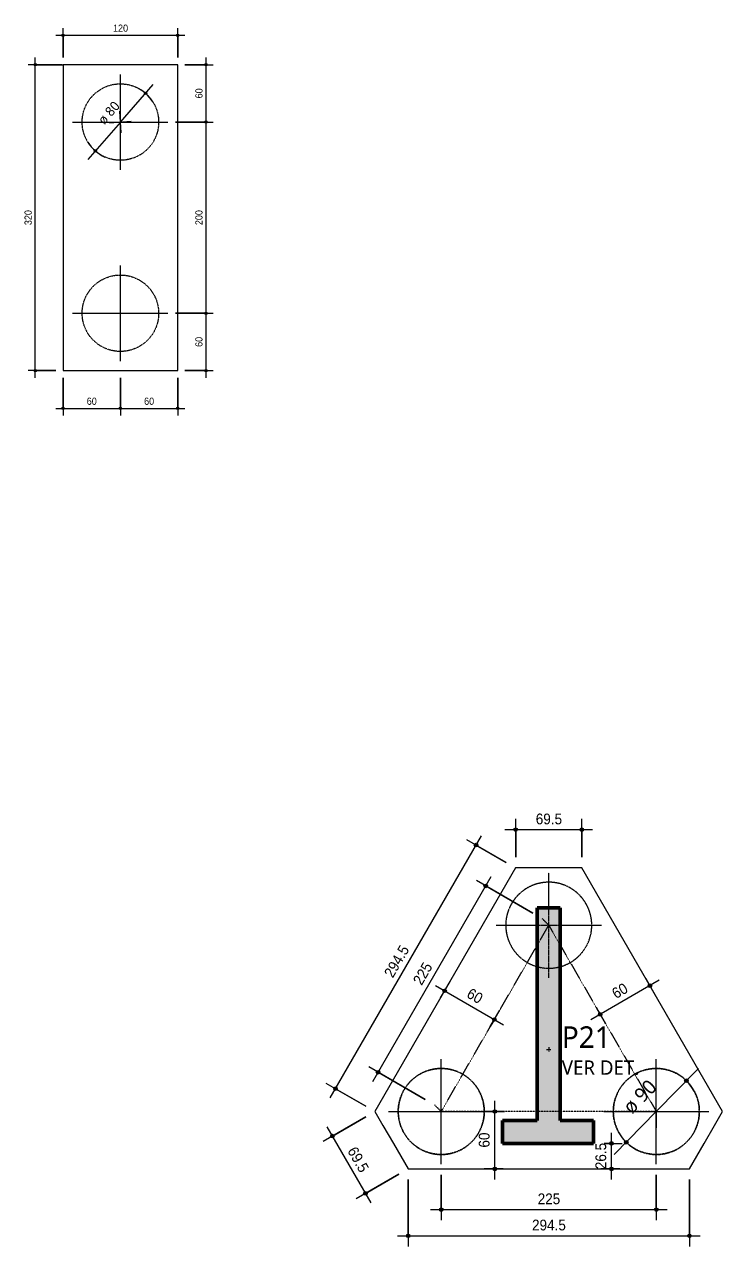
# Model space of a CAD drawing. Header units: centimetres. Extents: x -3523 to 38560, y -3196 to 88043.
# Drawn here: x 26880 to 27610, y -1024 to 255 of the extents above; entities that cross this region are included whole.
import ezdxf

# ---------------------------------------------------------------- set-up
doc = ezdxf.new("R2010")
doc.units = ezdxf.units.CM
for name, pattern in [('Hidden', [0.714375, 0.47625, -0.238125]), ('Overhead', [0.396875, 0.238125, -0.15875]), ('Traço', [0.635, 0.3175, -0.3175])]:
    doc.linetypes.add(name, pattern=pattern)
for name, color, linetype, lineweight in [('A-ANNO-DIMS', 7, 'Continuous', 9), ('A-ANNO-DIMS-50', 7, 'Continuous', 9), ('A-ANNO-DIMS-75', 7, 'Continuous', 9), ('A-FLOR-OVHD', 7, 'Overhead', 18), ('G-ANNO-TEXT', 7, 'Continuous', 9), ('S-COLS', 7, 'Continuous', 25), ('S-FNDN', 7, 'Continuous', 25), ('S-FNDN-HDLN', 7, 'Traço', 18)]:
    doc.layers.add(name, color=color, linetype=linetype, lineweight=lineweight)
doc.styles.add('Arial_1', font='arial.ttf', dxfattribs={"width": 0.9, "height": 11.25})
doc.styles.add('Arial_2', font='arial.ttf', dxfattribs={"width": 0.9, "height": 7.5})
doc.styles.add('Gadugi', font='gadugi.ttf', dxfattribs={"height": 15})
doc.styles.add('Gadugi_1', font='gadugi.ttf', dxfattribs={"height": 22.5})
doc.styles.add('Gadugi_6', font='gadugi.ttf', dxfattribs={"height": 10})
doc.dimstyles.new('PED_1_5mm_ESQ_3', dxfattribs={"dimscale": 30.48, "dimtxt": 7.651945, "dimasz": 0.328084, "dimexe": 0.246063, "dimexo": 0.246063, "dimgap": 0.049213, "dimtad": 1, "dimdec": 1, "dimrnd": 0.5, "dimdsep": 46, "dimtxsty": 'Arial_2', "dimblk1": 'DOTSMALL', "dimblk2": 'DOTSMALL', "dimsah": 1, "dimcen": 0.09, "dimdle": 0.246063, "dimazin": 0, "dimtfac": 1, "dimtdec": 4, "dimtix": 1, "dimtmove": 0, "dimatfit": 3, "dimfxl": 1, "dimtvp": 1, "dimtolj": 1, "dimtzin": 0, "dimarcsym": 2})
doc.dimstyles.new('PED_1_5mm_ESQ_5', dxfattribs={"dimscale": 30.48, "dimtxt": 11.477918, "dimasz": 0.492126, "dimexe": 0.369094, "dimexo": 0.369094, "dimgap": 0.073819, "dimtad": 1, "dimdec": 1, "dimrnd": 0.5, "dimdsep": 46, "dimtxsty": 'Arial_1', "dimblk1": 'DOTSMALL', "dimblk2": 'DOTSMALL', "dimsah": 1, "dimcen": 0.09, "dimdle": 0.369094, "dimazin": 0, "dimtfac": 1, "dimtdec": 4, "dimtix": 1, "dimtmove": 0, "dimatfit": 3, "dimfxl": 1, "dimtvp": 1, "dimtolj": 1, "dimtzin": 0, "dimarcsym": 2})
doc.dimstyles.new('PED_Diâmetro_-_2_5_mm_GADUGI', dxfattribs={"dimscale": 30.48, "dimtxt": 10.371623, "dimasz": 0.328084, "dimexe": 0.393701, "dimexo": 0, "dimgap": 0.246063, "dimtad": 1, "dimjust": 3, "dimrnd": 0.01, "dimdsep": 46, "dimtxsty": 'Gadugi_6', "dimblk1": 'DOTSMALL', "dimblk2": 'DOTSMALL', "dimsah": 1, "dimcen": 0.09, "dimdle": 0.393701, "dimazin": 0, "dimtfac": 1, "dimtdec": 4, "dimtix": 1, "dimtmove": 0, "dimatfit": 2, "dimfxl": 1, "dimtvp": 1, "dimtolj": 1, "dimtzin": 0, "dimarcsym": 2})
doc.dimstyles.new('PED_Diâmetro_-_2_5_mm_GADUGI_1', dxfattribs={"dimscale": 30.48, "dimtxt": 15.557435, "dimasz": 0.492126, "dimexe": 0.590551, "dimexo": 0, "dimgap": 0.369094, "dimtad": 1, "dimjust": 3, "dimrnd": 0.01, "dimdsep": 46, "dimtxsty": 'Gadugi', "dimblk1": 'DOTSMALL', "dimblk2": 'DOTSMALL', "dimsah": 1, "dimcen": 0.09, "dimdle": 0.590551, "dimazin": 0, "dimtfac": 1, "dimtdec": 4, "dimtix": 1, "dimtmove": 0, "dimatfit": 2, "dimfxl": 1, "dimtvp": 1, "dimtolj": 1, "dimtzin": 0, "dimarcsym": 2})

# ---------------------------------------------------------------- blocks, each defined once
blk = doc.blocks.new('PED_BLRET-2EST_R01_2019 - 320x120x150-3763704-DT07 - BL280 para P3B')
at = {"layer": 'S-FNDN', "linetype": 'Hidden', "lineweight": 18}
for p, q in [((-105, 50), (-105, -50)), ((95, 50), (95, -50)), ((-155, 0), (-55, 0)), ((45, 0), (145, 0))]:
    blk.add_line(p, q, dxfattribs=at)
at = {"layer": 'S-FNDN-HDLN'}
for centre in [(-105, 0), (95, 0)]:
    blk.add_circle(centre, 40, dxfattribs=at)
blk = doc.blocks.new('PED_BLTRG-3EST_R00 - 315x364x180-3763719-DT011 - BL390')
at = {"layer": 'S-FNDN', "linetype": 'Hidden', "lineweight": 18}
for p, q in [((-37, 142.4), (-37, 179.1)), ((-92, 124.1), (-49, 124.1)), ((-25, 124.1), (18, 124.1)), ((-149.5, -125.7), (-149.5, -15.7)), ((75.5, -125.7), (75.5, -15.7)), ((-204.5, -70.7), (-94.5, -70.7)), ((20.5, -70.7), (130.5, -70.7))]:
    blk.add_line(p, q, dxfattribs=at)
at = {"layer": 'S-FNDN-HDLN'}
for p, q in [((-37, 69.1), (-37, 142.3)), ((-49, 124.1), (-25, 124.1)), ((-39.5, -5.8), (-34.5, -5.8)), ((-37, -3.3), (-37, -8.3))]:
    blk.add_line(p, q, dxfattribs=at)
for centre in [(-149.5, -70.7), (75.5, -70.7)]:
    blk.add_circle(centre, 45, dxfattribs=at)
for start, end in [(360, 254.4754), (285.5246, 360), (254.4817, 285.5183)]:
    blk.add_arc((-37, 124.1), 45, start, end, dxfattribs=at)
blk = doc.blocks.new('DIMBLOCK435-DT07 - BL280 para P3B')
at = {"layer": 'A-ANNO-DIMS-50'}
h = blk.add_hatch(color=256, dxfattribs=at)
edge = h.paths.add_edge_path(flags=0)
edge.add_arc((26891.4, 212.6), 1.25, 0, 360)
h = blk.add_hatch(color=256, dxfattribs=at)
edge = h.paths.add_edge_path(flags=0)
edge.add_arc((26891.4, -107.4), 1.25, 0, 360)
for p, q in [((26891.4, -114.9), (26891.4, 220.1)), ((26919.8, 212.6), (26883.9, 212.6)), ((26891.4, 212.6), (26919.8, 212.6)), ((26912.9, -107.4), (26883.9, -107.4)), ((26891.4, -107.4), (26912.9, -107.4))]:
    blk.add_line(p, q, dxfattribs=at)
for centre in [(26891.4, 212.6), (26891.4, -107.4)]:
    blk.add_circle(centre, 1.25, dxfattribs=at)
at = {"layer": 'A-ANNO-DIMS-50', "color": 0, "insert": (26880.1, 44.8), "char_height": 7.5, "width": 18.647, "attachment_point": 1, "rotation": 90, "line_spacing_factor": 0.941778, "style": 'Arial_2'}
blk.add_mtext('320', dxfattribs=at)
blk = doc.blocks.new('_DotSmall')
at = {"color": 0, "linetype": 'ByBlock', "const_width": 0.5}
blk.add_lwpolyline([(-0.0625, 0, 1), (0.0625, 0, 1)], format="xyb", close=True, dxfattribs=at)
blk = doc.blocks.new('DIMBLOCK436-DT07 - BL280 para P3B')
at = {"layer": 'A-ANNO-DIMS-50'}
h = blk.add_hatch(color=256, dxfattribs=at)
edge = h.paths.add_edge_path(flags=0)
edge.add_arc((26920.4, 243.4), 1.25, 0, 360)
h = blk.add_hatch(color=256, dxfattribs=at)
edge = h.paths.add_edge_path(flags=0)
edge.add_arc((27040.4, 243.4), 1.25, 0, 360)
for p, q in [((26912.9, 243.4), (27047.9, 243.4)), ((26920.4, 220.1), (26920.4, 250.9)), ((26920.4, 243.4), (26920.4, 220.1)), ((27040.4, 220.1), (27040.4, 250.9)), ((27040.4, 243.4), (27040.4, 220.1))]:
    blk.add_line(p, q, dxfattribs=at)
for centre in [(26920.4, 243.4), (27040.4, 243.4)]:
    blk.add_circle(centre, 1.25, dxfattribs=at)
at = {"layer": 'A-ANNO-DIMS-50', "color": 0, "insert": (26972.7, 254.6), "char_height": 7.5, "width": 18.647, "attachment_point": 1, "line_spacing_factor": 0.941778, "style": 'Arial_2'}
blk.add_mtext('120', dxfattribs=at)
blk = doc.blocks.new('DIMBLOCK437-DT07 - BL280 para P3B')
at = {"layer": 'A-ANNO-DIMS-50'}
h = blk.add_hatch(color=256, dxfattribs=at)
edge = h.paths.add_edge_path(flags=0)
edge.add_arc((26920.4, -147), 1.25, 0, 360)
h = blk.add_hatch(color=256, dxfattribs=at)
edge = h.paths.add_edge_path(flags=0)
edge.add_arc((26980.4, -147), 1.25, 0, 360)
for p, q in [((26920.4, -114.9), (26920.4, -154.5)), ((26920.4, -147), (26920.4, -114.9)), ((26980.4, -114.9), (26980.4, -154.5)), ((26980.4, -147), (26980.4, -114.9)), ((26912.9, -147), (26980.4, -147))]:
    blk.add_line(p, q, dxfattribs=at)
for centre in [(26920.4, -147), (26980.4, -147)]:
    blk.add_circle(centre, 1.25, dxfattribs=at)
at = {"layer": 'A-ANNO-DIMS-50', "color": 0, "insert": (26945.2, -135.7), "char_height": 7.5, "width": 12.431, "attachment_point": 1, "line_spacing_factor": 0.941778, "style": 'Arial_2'}
blk.add_mtext('60', dxfattribs=at)
blk = doc.blocks.new('DIMBLOCK438-DT07 - BL280 para P3B')
at = {"layer": 'A-ANNO-DIMS-50'}
h = blk.add_hatch(color=256, dxfattribs=at)
edge = h.paths.add_edge_path(flags=0)
edge.add_arc((26980.4, -147), 1.25, 0, 360)
h = blk.add_hatch(color=256, dxfattribs=at)
edge = h.paths.add_edge_path(flags=0)
edge.add_arc((27040.4, -147), 1.25, 0, 360)
for p, q in [((26980.4, -114.9), (26980.4, -154.5)), ((26980.4, -147), (26980.4, -114.9)), ((27040.4, -114.9), (27040.4, -154.5)), ((27040.4, -147), (27040.4, -114.9)), ((26980.4, -147), (27047.9, -147))]:
    blk.add_line(p, q, dxfattribs=at)
for centre in [(26980.4, -147), (27040.4, -147)]:
    blk.add_circle(centre, 1.25, dxfattribs=at)
at = {"layer": 'A-ANNO-DIMS-50', "color": 0, "insert": (27005.2, -135.7), "char_height": 7.5, "width": 12.431, "attachment_point": 1, "line_spacing_factor": 0.941778, "style": 'Arial_2'}
blk.add_mtext('60', dxfattribs=at)
blk = doc.blocks.new('DIMBLOCK439-DT07 - BL280 para P3B')
at = {"layer": 'A-ANNO-DIMS-50'}
h = blk.add_hatch(color=256, dxfattribs=at)
edge = h.paths.add_edge_path(flags=0)
edge.add_arc((27070, -47.4), 1.25, 0, 360)
h = blk.add_hatch(color=256, dxfattribs=at)
edge = h.paths.add_edge_path(flags=0)
edge.add_arc((27070, -107.4), 1.25, 0, 360)
for p, q in [((27037.9, -47.4), (27077.5, -47.4)), ((27070, -47.4), (27037.9, -47.4)), ((27070, -114.9), (27070, -47.4)), ((27047.9, -107.4), (27077.5, -107.4)), ((27070, -107.4), (27047.9, -107.4))]:
    blk.add_line(p, q, dxfattribs=at)
for centre in [(27070, -47.4), (27070, -107.4)]:
    blk.add_circle(centre, 1.25, dxfattribs=at)
at = {"layer": 'A-ANNO-DIMS-50', "color": 0, "insert": (27058.8, -82.6), "char_height": 7.5, "width": 12.431, "attachment_point": 1, "rotation": 90, "line_spacing_factor": 0.941778, "style": 'Arial_2'}
blk.add_mtext('60', dxfattribs=at)
blk = doc.blocks.new('DIMBLOCK440-DT07 - BL280 para P3B')
at = {"layer": 'A-ANNO-DIMS-50'}
h = blk.add_hatch(color=256, dxfattribs=at)
edge = h.paths.add_edge_path(flags=0)
edge.add_arc((27070, 152.6), 1.25, 0, 360)
h = blk.add_hatch(color=256, dxfattribs=at)
edge = h.paths.add_edge_path(flags=0)
edge.add_arc((27070, -47.4), 1.25, 0, 360)
for p, q in [((27037.9, 152.6), (27077.5, 152.6)), ((27070, 152.6), (27037.9, 152.6)), ((27070, -47.4), (27070, 152.6)), ((27037.9, -47.4), (27077.5, -47.4)), ((27070, -47.4), (27037.9, -47.4))]:
    blk.add_line(p, q, dxfattribs=at)
for centre in [(27070, 152.6), (27070, -47.4)]:
    blk.add_circle(centre, 1.25, dxfattribs=at)
at = {"layer": 'A-ANNO-DIMS-50', "color": 0, "insert": (27058.8, 44.8), "char_height": 7.5, "width": 18.647, "attachment_point": 1, "rotation": 90, "line_spacing_factor": 0.941778, "style": 'Arial_2'}
blk.add_mtext('200', dxfattribs=at)
blk = doc.blocks.new('DIMBLOCK441-DT07 - BL280 para P3B')
at = {"layer": 'A-ANNO-DIMS-50'}
h = blk.add_hatch(color=256, dxfattribs=at)
edge = h.paths.add_edge_path(flags=0)
edge.add_arc((27070, 212.6), 1.25, 0, 360)
h = blk.add_hatch(color=256, dxfattribs=at)
edge = h.paths.add_edge_path(flags=0)
edge.add_arc((27070, 152.6), 1.25, 0, 360)
for p, q in [((27070, 152.6), (27070, 220.1)), ((27047.9, 212.6), (27077.5, 212.6)), ((27070, 212.6), (27047.9, 212.6)), ((27037.9, 152.6), (27077.5, 152.6)), ((27070, 152.6), (27037.9, 152.6))]:
    blk.add_line(p, q, dxfattribs=at)
for centre in [(27070, 212.6), (27070, 152.6)]:
    blk.add_circle(centre, 1.25, dxfattribs=at)
at = {"layer": 'A-ANNO-DIMS-50', "color": 0, "insert": (27058.8, 177.4), "char_height": 7.5, "width": 12.431, "attachment_point": 1, "rotation": 90, "line_spacing_factor": 0.941778, "style": 'Arial_2'}
blk.add_mtext('60', dxfattribs=at)
blk = doc.blocks.new('DIMBLOCK442-DT07 - BL280 para P3B')
at = {"layer": 'A-ANNO-DIMS-50'}
h = blk.add_hatch(color=256, dxfattribs=at)
edge = h.paths.add_edge_path(flags=0)
edge.add_arc((27006.7, 182.7), 1.25, 0, 360)
h = blk.add_hatch(color=256, dxfattribs=at)
edge = h.paths.add_edge_path(flags=0)
edge.add_arc((26954.1, 122.5), 1.25, 0, 360)
for p, q in [((26980.4, 152.6), (27014.6, 191.8)), ((26981.2, 141.3), (26979.7, 163.9)), ((26980.4, 152.6), (26946.2, 113.5)), ((26969.1, 151.9), (26991.7, 153.4))]:
    blk.add_line(p, q, dxfattribs=at)
for centre in [(27006.7, 182.7), (26954.1, 122.5)]:
    blk.add_circle(centre, 1.25, dxfattribs=at)
for start, end in [(31.6802, 66.0577), (211.6802, 246.0577)]:
    blk.add_arc((26980.4, 152.6), 40, start, end, dxfattribs=at)
at = {"layer": 'A-ANNO-DIMS-50', "color": 0, "insert": (26955.9, 155.8), "char_height": 10, "width": 33.053, "attachment_point": 1, "rotation": 48.869, "line_spacing_factor": 1.02016, "style": 'Gadugi_6'}
blk.add_mtext('ø 80', dxfattribs=at)
blk = doc.blocks.new('DIMBLOCK443-DT011 - BL390')
at = {"layer": 'A-ANNO-DIMS-75'}
h = blk.add_hatch(color=256, dxfattribs=at)
edge = h.paths.add_edge_path(flags=0)
edge.add_arc((27352.5, -603.8), 1.88, 0, 360)
h = blk.add_hatch(color=256, dxfattribs=at)
edge = h.paths.add_edge_path(flags=0)
edge.add_arc((27205.4, -858.6), 1.88, 0, 360)
for p, q in [((27199.8, -868.3), (27358.2, -594)), ((27384.1, -622), (27342.8, -598.1)), ((27352.5, -603.8), (27384.1, -622)), ((27237, -876.8), (27195.7, -853)), ((27205.4, -858.6), (27237, -876.8))]:
    blk.add_line(p, q, dxfattribs=at)
for centre in [(27352.5, -603.8), (27205.4, -858.6)]:
    blk.add_circle(centre, 1.88, dxfattribs=at)
at = {"layer": 'A-ANNO-DIMS-75', "color": 0, "insert": (27255.6, -737.9), "char_height": 11.25, "width": 41.956, "attachment_point": 1, "rotation": 60, "line_spacing_factor": 0.941778, "style": 'Arial_1'}
blk.add_mtext('294.5', dxfattribs=at)
blk = doc.blocks.new('DIMBLOCK444-DT011 - BL390')
at = {"layer": 'A-ANNO-DIMS-75'}
h = blk.add_hatch(color=256, dxfattribs=at)
edge = h.paths.add_edge_path(flags=0)
edge.add_arc((27202.1, -908.2), 1.88, 0, 360)
h = blk.add_hatch(color=256, dxfattribs=at)
edge = h.paths.add_edge_path(flags=0)
edge.add_arc((27236.7, -968.2), 1.88, 0, 360)
for p, q in [((27237, -888.1), (27192.4, -913.9)), ((27202.1, -908.2), (27237, -888.1)), ((27196.5, -898.5), (27242.4, -978)), ((27271.6, -948.1), (27227, -973.9)), ((27236.7, -968.2), (27271.6, -948.1))]:
    blk.add_line(p, q, dxfattribs=at)
for centre in [(27202.1, -908.2), (27236.7, -968.2)]:
    blk.add_circle(centre, 1.88, dxfattribs=at)
at = {"layer": 'A-ANNO-DIMS-75', "color": 0, "insert": (27227.2, -918), "char_height": 11.25, "width": 32.633, "attachment_point": 1, "rotation": 300, "line_spacing_factor": 0.941778, "style": 'Arial_1'}
blk.add_mtext('69.5', dxfattribs=at)
blk = doc.blocks.new('DIMBLOCK445-DT011 - BL390')
at = {"layer": 'A-ANNO-DIMS-75'}
h = blk.add_hatch(color=256, dxfattribs=at)
edge = h.paths.add_edge_path(flags=0)
edge.add_arc((27281.4, -1012.5), 1.88, 0, 360)
h = blk.add_hatch(color=256, dxfattribs=at)
edge = h.paths.add_edge_path(flags=0)
edge.add_arc((27575.6, -1012.5), 1.88, 0, 360)
for p, q in [((27281.4, -953.7), (27281.4, -1023.7)), ((27281.4, -1012.5), (27281.4, -953.7)), ((27575.6, -953.7), (27575.6, -1023.7)), ((27575.6, -1012.5), (27575.6, -953.7)), ((27270.1, -1012.5), (27586.9, -1012.5))]:
    blk.add_line(p, q, dxfattribs=at)
for centre in [(27281.4, -1012.5), (27575.6, -1012.5)]:
    blk.add_circle(centre, 1.88, dxfattribs=at)
at = {"layer": 'A-ANNO-DIMS-75', "color": 0, "insert": (27411, -995.6), "char_height": 11.25, "width": 41.956, "attachment_point": 1, "line_spacing_factor": 0.941778, "style": 'Arial_1'}
blk.add_mtext('294.5', dxfattribs=at)
blk = doc.blocks.new('DIMBLOCK446-DT011 - BL390')
at = {"layer": 'A-ANNO-DIMS-75'}
h = blk.add_hatch(color=256, dxfattribs=at)
edge = h.paths.add_edge_path(flags=0)
edge.add_arc((27316, -985.1), 1.88, 0, 360)
h = blk.add_hatch(color=256, dxfattribs=at)
edge = h.paths.add_edge_path(flags=0)
edge.add_arc((27541, -985.1), 1.88, 0, 360)
for p, q in [((27316, -948.7), (27316, -996.3)), ((27316, -985.1), (27316, -948.7)), ((27541, -948.7), (27541, -996.3)), ((27541, -985.1), (27541, -948.7)), ((27304.8, -985.1), (27552.3, -985.1))]:
    blk.add_line(p, q, dxfattribs=at)
for centre in [(27316, -985.1), (27541, -985.1)]:
    blk.add_circle(centre, 1.88, dxfattribs=at)
at = {"layer": 'A-ANNO-DIMS-75', "color": 0, "insert": (27416.9, -968.2), "char_height": 11.25, "width": 27.971, "attachment_point": 1, "line_spacing_factor": 0.941778, "style": 'Arial_1'}
blk.add_mtext('225', dxfattribs=at)
blk = doc.blocks.new('DIMBLOCK447-DT011 - BL390')
at = {"layer": 'A-ANNO-DIMS-75'}
h = blk.add_hatch(color=256, dxfattribs=at)
edge = h.paths.add_edge_path(flags=0)
edge.add_arc((27393.9, -587.6), 1.88, 0, 360)
h = blk.add_hatch(color=256, dxfattribs=at)
edge = h.paths.add_edge_path(flags=0)
edge.add_arc((27463.1, -587.6), 1.88, 0, 360)
for p, q in [((27382.6, -587.6), (27474.4, -587.6)), ((27393.9, -616.4), (27393.9, -576.4)), ((27393.9, -587.6), (27393.9, -616.4)), ((27463.1, -616.4), (27463.1, -576.4)), ((27463.1, -587.6), (27463.1, -616.4))]:
    blk.add_line(p, q, dxfattribs=at)
for centre in [(27393.9, -587.6), (27463.1, -587.6)]:
    blk.add_circle(centre, 1.88, dxfattribs=at)
at = {"layer": 'A-ANNO-DIMS-75', "color": 0, "insert": (27414.9, -570.8), "char_height": 11.25, "width": 32.633, "attachment_point": 1, "line_spacing_factor": 0.941778, "style": 'Arial_1'}
blk.add_mtext('69.5', dxfattribs=at)
blk = doc.blocks.new('DIMBLOCK448-DT011 - BL390')
at = {"layer": 'A-ANNO-DIMS-75'}
h = blk.add_hatch(color=256, dxfattribs=at)
edge = h.paths.add_edge_path(flags=0)
edge.add_arc((27362.5, -646.5), 1.88, 0, 360)
h = blk.add_hatch(color=256, dxfattribs=at)
edge = h.paths.add_edge_path(flags=0)
edge.add_arc((27250, -841.4), 1.88, 0, 360)
for p, q in [((27244.4, -851.1), (27368.1, -636.8)), ((27411.7, -674.9), (27352.8, -640.9)), ((27362.5, -646.5), (27411.7, -674.9)), ((27299.2, -869.8), (27240.3, -835.7)), ((27250, -841.4), (27299.2, -869.8))]:
    blk.add_line(p, q, dxfattribs=at)
for centre in [(27362.5, -646.5), (27250, -841.4)]:
    blk.add_circle(centre, 1.88, dxfattribs=at)
at = {"layer": 'A-ANNO-DIMS-75', "color": 0, "insert": (27285.8, -745.6), "char_height": 11.25, "width": 27.971, "attachment_point": 1, "rotation": 60, "line_spacing_factor": 0.941778, "style": 'Arial_1'}
blk.add_mtext('225', dxfattribs=at)
blk = doc.blocks.new('DIMBLOCK449-DT011 - BL390')
at = {"layer": 'A-ANNO-DIMS-75'}
h = blk.add_hatch(color=256, dxfattribs=at)
edge = h.paths.add_edge_path(flags=0)
edge.add_arc((27572.5, -850.3), 1.88, 0, 360)
h = blk.add_hatch(color=256, dxfattribs=at)
edge = h.paths.add_edge_path(flags=0)
edge.add_arc((27509.5, -914.6), 1.88, 0, 360)
for p, q in [((27541, -882.5), (27585.1, -837.5)), ((27541.2, -899.4), (27540.8, -865.5)), ((27541, -882.5), (27496.9, -927.5)), ((27524, -882.6), (27558, -882.3))]:
    blk.add_line(p, q, dxfattribs=at)
for centre in [(27572.5, -850.3), (27509.5, -914.6)]:
    blk.add_circle(centre, 1.88, dxfattribs=at)
for start, end in [(22.6528, 68.4895), (202.6528, 248.4895)]:
    blk.add_arc((27541, -882.5), 45, start, end, dxfattribs=at)
at = {"layer": 'A-ANNO-DIMS-75', "color": 0, "insert": (27504.5, -875.6), "char_height": 15, "width": 49.58, "attachment_point": 1, "rotation": 45.5712, "line_spacing_factor": 1.02016, "style": 'Gadugi'}
blk.add_mtext('ø 90', dxfattribs=at)
blk = doc.blocks.new('DIMBLOCK450-DT011 - BL390')
at = {"layer": 'A-ANNO-DIMS-75'}
h = blk.add_hatch(color=256, dxfattribs=at)
edge = h.paths.add_edge_path(flags=0)
edge.add_arc((27319.6, -756.2), 1.88, 0, 360)
h = blk.add_hatch(color=256, dxfattribs=at)
edge = h.paths.add_edge_path(flags=0)
edge.add_arc((27371.6, -786.2), 1.88, 0, 360)
for p, q in [((27309.9, -750.6), (27381.3, -791.9)), ((27315.3, -763.7), (27325.2, -746.5)), ((27319.6, -756.2), (27315.3, -763.7)), ((27367.3, -793.7), (27377.2, -776.5)), ((27371.6, -786.2), (27367.3, -793.7))]:
    blk.add_line(p, q, dxfattribs=at)
for centre in [(27319.6, -756.2), (27371.6, -786.2)]:
    blk.add_circle(centre, 1.88, dxfattribs=at)
at = {"layer": 'A-ANNO-DIMS-75', "color": 0, "insert": (27347.3, -752.7), "char_height": 11.25, "width": 18.647, "attachment_point": 1, "rotation": 330, "line_spacing_factor": 0.941778, "style": 'Arial_1'}
blk.add_mtext('60', dxfattribs=at)
blk = doc.blocks.new('DIMBLOCK451-DT011 - BL390')
at = {"layer": 'A-ANNO-DIMS-75'}
h = blk.add_hatch(color=256, dxfattribs=at)
edge = h.paths.add_edge_path(flags=0)
edge.add_arc((27372.1, -882.5), 1.88, 0, 360)
h = blk.add_hatch(color=256, dxfattribs=at)
edge = h.paths.add_edge_path(flags=0)
edge.add_arc((27372.1, -942.5), 1.88, 0, 360)
for p, q in [((27372.1, -953.7), (27372.1, -871.2)), ((27382.3, -882.5), (27360.9, -882.5)), ((27372.1, -882.5), (27382.3, -882.5)), ((27380.7, -942.5), (27360.9, -942.5)), ((27372.1, -942.5), (27380.7, -942.5))]:
    blk.add_line(p, q, dxfattribs=at)
for centre in [(27372.1, -882.5), (27372.1, -942.5)]:
    blk.add_circle(centre, 1.88, dxfattribs=at)
at = {"layer": 'A-ANNO-DIMS-75', "color": 0, "insert": (27355.3, -920.2), "char_height": 11.25, "width": 18.647, "attachment_point": 1, "rotation": 90, "line_spacing_factor": 0.941778, "style": 'Arial_1'}
blk.add_mtext('60', dxfattribs=at)
blk = doc.blocks.new('DIMBLOCK452-DT011 - BL390')
at = {"layer": 'A-ANNO-DIMS-75'}
h = blk.add_hatch(color=256, dxfattribs=at)
edge = h.paths.add_edge_path(flags=0)
edge.add_arc((27534.3, -750.9), 1.88, 0, 360)
h = blk.add_hatch(color=256, dxfattribs=at)
edge = h.paths.add_edge_path(flags=0)
edge.add_arc((27482.3, -780.9), 1.88, 0, 360)
for p, q in [((27544.1, -745.2), (27472.6, -786.5)), ((27530, -743.4), (27539.9, -760.6)), ((27534.3, -750.9), (27530, -743.4)), ((27478.1, -773.4), (27488, -790.6)), ((27482.3, -780.9), (27478.1, -773.4))]:
    blk.add_line(p, q, dxfattribs=at)
for centre in [(27534.3, -750.9), (27482.3, -780.9)]:
    blk.add_circle(centre, 1.88, dxfattribs=at)
at = {"layer": 'A-ANNO-DIMS-75', "color": 0, "insert": (27493.2, -755.2), "char_height": 11.25, "width": 18.647, "attachment_point": 1, "rotation": 30, "line_spacing_factor": 0.941778, "style": 'Arial_1'}
blk.add_mtext('60', dxfattribs=at)
blk = doc.blocks.new('DIMBLOCK453-DT011 - BL390')
at = {"layer": 'A-ANNO-DIMS-75'}
h = blk.add_hatch(color=256, dxfattribs=at)
edge = h.paths.add_edge_path(flags=0)
edge.add_arc((27494.1, -915.9), 1.88, 0, 360)
h = blk.add_hatch(color=256, dxfattribs=at)
edge = h.paths.add_edge_path(flags=0)
edge.add_arc((27494.1, -942.5), 1.88, 0, 360)
for p, q in [((27494.1, -953.7), (27494.1, -904.7)), ((27486.5, -915.9), (27505.4, -915.9)), ((27494.1, -915.9), (27486.5, -915.9)), ((27502.7, -942.5), (27482.9, -942.5)), ((27494.1, -942.5), (27502.7, -942.5))]:
    blk.add_line(p, q, dxfattribs=at)
for centre in [(27494.1, -915.9), (27494.1, -942.5)]:
    blk.add_circle(centre, 1.88, dxfattribs=at)
at = {"layer": 'A-ANNO-DIMS-75', "color": 0, "insert": (27477.3, -942.8), "char_height": 11.25, "width": 32.633, "attachment_point": 1, "rotation": 90, "line_spacing_factor": 0.941778, "style": 'Arial_1'}
blk.add_mtext('26.5', dxfattribs=at)

msp = doc.modelspace()

# ---------------------------------------------------------------- hatches: boundary and pattern name
at = {"layer": 'S-COLS', "true_color": 0x808080}
msp.add_hatch(color=8, dxfattribs=at).paths.add_polyline_path([(27440.506, -915.949), (27475.256, -915.949), (27475.256, -891.998), (27440.506, -891.998), (27440.506, -669.381), (27416.506, -669.381), (27416.506, -891.998), (27380.256, -891.998), (27380.256, -915.949), (27416.506, -915.949)], flags=0)

# ---------------------------------------------------------------- linework, layer by layer
at = {"layer": 'A-FLOR-OVHD'}
for p, q in [((27316.006, -882.464), (27428.506, -687.608)), ((27428.506, -687.608), (27421.435, -680.537)), ((27428.506, -687.608), (27541.006, -882.464)), ((27316.006, -882.464), (27308.935, -875.393)), ((27541.006, -882.464), (27316.006, -882.464))]:
    msp.add_line(p, q, dxfattribs=at)
at = {"layer": 'S-COLS', "lineweight": 50}
for p, q in [((27440.506, -669.381), (27416.506, -669.381)), ((27416.506, -669.381), (27416.506, -891.998)), ((27440.506, -891.998), (27440.506, -669.381)), ((27416.506, -891.998), (27380.256, -891.998)), ((27380.256, -891.998), (27380.256, -915.949)), ((27475.256, -891.998), (27440.506, -891.998)), ((27475.256, -915.949), (27475.256, -891.998)), ((27380.256, -915.949), (27475.256, -915.949))]:
    msp.add_line(p, q, dxfattribs=at)
at = {"layer": 'S-FNDN', "lineweight": 18}
for p, q in [((26920.423, 212.619), (26920.423, 193.622)), ((26967.866, 212.619), (26920.423, 212.619)), ((26986.866, 212.619), (26967.866, 212.619)), ((27040.423, 212.619), (26986.866, 212.619)), ((27040.423, 131.434), (27040.423, 212.619)), ((26920.423, 193.622), (26920.423, -107.381)), ((27040.423, 112.434), (27040.423, 131.434)), ((27040.423, -7.865), (27040.423, 112.434)), ((27040.423, -26.865), (27040.423, -7.865)), ((27040.423, -107.381), (27040.423, -26.865)), ((26920.423, -107.381), (26967.866, -107.381)), ((26967.866, -107.381), (26986.866, -107.381)), ((26986.866, -107.381), (27040.423, -107.381)), ((27393.865, -627.608), (27246.724, -882.464)), ((27463.147, -627.608), (27393.865, -627.608)), ((27610.288, -882.464), (27463.147, -627.608)), ((27246.724, -882.464), (27255.087, -896.95)), ((27601.925, -896.95), (27610.288, -882.464)), ((27255.087, -896.95), (27266.057, -915.95)), ((27590.955, -915.95), (27601.925, -896.95)), ((27266.057, -915.95), (27281.365, -942.464)), ((27575.647, -942.464), (27590.955, -915.95)), ((27281.365, -942.464), (27575.647, -942.464))]:
    msp.add_line(p, q, dxfattribs=at)
at = {"layer": 'S-FNDN-HDLN'}
for centre, start, end in [((27428.506, -687.608), 127.018322, 131.211933), ((27428.506, -687.608), 121.56668, 126.767885), ((27428.506, -687.608), 117.194582, 121.456293), ((27428.506, -687.608), 111.817519, 116.982638), ((27428.506, -687.608), 107.394061, 111.697573), ((27428.506, -687.608), 102.066173, 107.210341), ((27428.506, -687.608), 97.608528, 101.934845), ((27428.506, -687.608), 92.3119, 97.446385), ((27428.506, -687.608), 87.833212, 92.166788), ((27428.506, -687.608), 82.553615, 87.6881), ((27428.506, -687.608), 78.065155, 82.391472), ((27428.506, -687.608), 72.789659, 77.933827), ((27428.506, -687.608), 68.302427, 72.605939), ((27428.506, -687.608), 63.017362, 68.182481), ((27428.506, -687.608), 58.543707, 62.805418), ((27428.506, -687.608), 53.232115, 58.43332), ((27428.506, -687.608), 48.788067, 52.981678), ((27428.506, -687.608), 146.815358, 150.716513), ((27428.506, -687.608), 141.060406, 146.421915), ((27428.506, -687.608), 136.880819, 140.965172), ((27428.506, -687.608), 131.314181, 136.574773), ((27428.506, -687.608), 43.425227, 48.685819), ((27428.506, -687.608), 39.034828, 43.119181), ((27428.506, -687.608), 33.578085, 38.939594), ((27428.506, -687.608), 29.283487, 33.184642), ((27428.506, -687.608), 160.550107, 166.559431), ((27428.506, -687.608), 156.908459, 160.466344), ((27428.506, -687.608), 150.805641, 156.357685), ((27428.506, -687.608), 23.642315, 29.194359), ((27428.506, -687.608), 19.533656, 23.091541), ((27428.506, -687.608), 13.440569, 19.449893), ((27428.506, -687.608), 170.293978, 178.623182), ((27428.506, -687.608), 181.376818, 189.706022), ((27428.506, -687.608), 167.477335, 170.214963), ((27428.506, -687.608), 9.785037, 12.522665), ((27428.506, -687.608), 1.376818, 9.706022), ((27428.506, -687.608), 350.293978, 358.623182), ((27428.506, -687.608), 189.785037, 192.522665), ((27428.506, -687.608), 193.440569, 199.449893), ((27428.506, -687.608), 199.533656, 203.091541), ((27428.506, -687.608), 336.908459, 340.466344), ((27428.506, -687.608), 340.550107, 346.559431), ((27428.506, -687.608), 347.477335, 350.214963), ((27428.506, -687.608), 203.642315, 209.194359), ((27428.506, -687.608), 209.283487, 213.184642), ((27428.506, -687.608), 213.578085, 218.939594), ((27428.506, -687.608), 321.060406, 326.421915), ((27428.506, -687.608), 326.815358, 330.716513), ((27428.506, -687.608), 330.805641, 336.357685), ((27428.506, -687.608), 219.034828, 223.119181), ((27428.506, -687.608), 223.425227, 228.685819), ((27428.506, -687.608), 228.788067, 232.981678), ((27428.506, -687.608), 233.232115, 238.43332), ((27428.506, -687.608), 238.543707, 242.805418), ((27428.506, -687.608), 243.017362, 248.182481), ((27428.506, -687.608), 291.817519, 296.982638), ((27428.506, -687.608), 297.194582, 301.456293), ((27428.506, -687.608), 301.56668, 306.767885), ((27428.506, -687.608), 307.018322, 311.211933), ((27428.506, -687.608), 311.314181, 316.574773), ((27428.506, -687.608), 316.880819, 320.965172), ((27428.506, -687.608), 248.302427, 252.605939), ((27428.506, -687.608), 252.789659, 257.933827), ((27428.506, -687.608), 258.065155, 262.391472), ((27428.506, -687.608), 262.553615, 267.6881), ((27428.506, -687.608), 267.833212, 272.166788), ((27428.506, -687.608), 272.3119, 277.446385), ((27428.506, -687.608), 277.608528, 281.934845), ((27428.506, -687.608), 282.066173, 287.210341), ((27428.506, -687.608), 287.394061, 291.697573), ((27316.006, -882.464), 117.194582, 121.456293), ((27316.006, -882.464), 111.817519, 116.982638), ((27316.006, -882.464), 107.394061, 111.697573), ((27316.006, -882.464), 102.066173, 107.210341), ((27316.006, -882.464), 97.608528, 101.934845), ((27316.006, -882.464), 92.3119, 97.446385), ((27316.006, -882.464), 87.833212, 92.166788), ((27316.006, -882.464), 82.553615, 87.6881), ((27316.006, -882.464), 78.065155, 82.391472), ((27316.006, -882.464), 72.789659, 77.933827), ((27316.006, -882.464), 68.302427, 72.605939), ((27316.006, -882.464), 63.017362, 68.182481), ((27316.006, -882.464), 58.543707, 62.805418), ((27541.006, -882.464), 117.194582, 121.456293), ((27541.006, -882.464), 111.817519, 116.982638), ((27541.006, -882.464), 107.394061, 111.697573), ((27541.006, -882.464), 102.066173, 107.210341), ((27541.006, -882.464), 97.608528, 101.934845), ((27541.006, -882.464), 92.3119, 97.446385), ((27541.006, -882.464), 87.833212, 92.166788), ((27541.006, -882.464), 82.553615, 87.6881), ((27541.006, -882.464), 78.065155, 82.391472), ((27541.006, -882.464), 72.789659, 77.933827), ((27541.006, -882.464), 68.302427, 72.605939), ((27541.006, -882.464), 63.017362, 68.182481), ((27541.006, -882.464), 58.543707, 62.805418), ((27316.006, -882.464), 141.060406, 146.421915), ((27316.006, -882.464), 136.880819, 140.965172), ((27316.006, -882.464), 131.314181, 136.574773), ((27316.006, -882.464), 127.018322, 131.211933), ((27316.006, -882.464), 121.56668, 126.767885), ((27316.006, -882.464), 53.232115, 58.43332), ((27316.006, -882.464), 48.788067, 52.981678), ((27316.006, -882.464), 43.425227, 48.685819), ((27316.006, -882.464), 39.034828, 43.119181), ((27316.006, -882.464), 33.578085, 38.939594), ((27541.006, -882.464), 141.060406, 146.421915), ((27541.006, -882.464), 136.880819, 140.965172), ((27541.006, -882.464), 131.314181, 136.574773), ((27541.006, -882.464), 127.018322, 131.211933), ((27541.006, -882.464), 121.56668, 126.767885), ((27541.006, -882.464), 53.232115, 58.43332), ((27541.006, -882.464), 48.788067, 52.981678), ((27541.006, -882.464), 43.425227, 48.685819), ((27541.006, -882.464), 39.034828, 43.119181), ((27541.006, -882.464), 33.578085, 38.939594), ((27316.006, -882.464), 160.550107, 166.559431), ((27316.006, -882.464), 156.908459, 160.466344), ((27316.006, -882.464), 150.805641, 156.357685), ((27316.006, -882.464), 146.815358, 150.716513), ((27316.006, -882.464), 29.283487, 33.184642), ((27316.006, -882.464), 23.642315, 29.194359), ((27316.006, -882.464), 19.533656, 23.091541), ((27316.006, -882.464), 13.440569, 19.449893), ((27541.006, -882.464), 160.550107, 166.559431), ((27541.006, -882.464), 156.908459, 160.466344), ((27541.006, -882.464), 150.805641, 156.357685), ((27541.006, -882.464), 146.815358, 150.716513), ((27541.006, -882.464), 29.283487, 33.184642), ((27541.006, -882.464), 23.642315, 29.194359), ((27541.006, -882.464), 19.533656, 23.091541), ((27541.006, -882.464), 13.440569, 19.449893), ((27316.006, -882.464), 170.293978, 178.623182), ((27316.006, -882.464), 167.477335, 170.214963), ((27316.006, -882.464), 9.785037, 12.522665), ((27316.006, -882.464), 1.376818, 9.706022), ((27541.006, -882.464), 170.293978, 178.623182), ((27541.006, -882.464), 167.477335, 170.214963), ((27541.006, -882.464), 9.785037, 12.522665), ((27541.006, -882.464), 1.376818, 9.706022), ((27316.006, -882.464), 181.376818, 189.706022), ((27316.006, -882.464), 189.785037, 192.522665), ((27316.006, -882.464), 193.440569, 199.449893), ((27316.006, -882.464), 340.550107, 346.559431), ((27316.006, -882.464), 347.477335, 350.214963), ((27316.006, -882.464), 350.293978, 358.623182), ((27541.006, -882.464), 181.376818, 189.706022), ((27541.006, -882.464), 189.785037, 192.522665), ((27541.006, -882.464), 193.440569, 199.449893), ((27541.006, -882.464), 340.550107, 346.559431), ((27541.006, -882.464), 347.477335, 350.214963), ((27541.006, -882.464), 350.293978, 358.623182), ((27316.006, -882.464), 199.533656, 203.091541), ((27316.006, -882.464), 203.642315, 209.194359), ((27316.006, -882.464), 209.283487, 213.184642), ((27316.006, -882.464), 213.578085, 218.939594), ((27316.006, -882.464), 321.060406, 326.421915), ((27316.006, -882.464), 326.815358, 330.716513), ((27316.006, -882.464), 330.805641, 336.357685), ((27316.006, -882.464), 336.908459, 340.466344), ((27541.006, -882.464), 199.533656, 203.091541), ((27541.006, -882.464), 203.642315, 209.194359), ((27541.006, -882.464), 209.283487, 213.184642), ((27541.006, -882.464), 213.578085, 218.939594), ((27541.006, -882.464), 321.060406, 326.421915), ((27541.006, -882.464), 326.815358, 330.716513), ((27541.006, -882.464), 330.805641, 336.357685), ((27541.006, -882.464), 336.908459, 340.466344), ((27316.006, -882.464), 219.034828, 223.119181), ((27316.006, -882.464), 223.425227, 228.685819), ((27316.006, -882.464), 228.788067, 232.981678), ((27316.006, -882.464), 233.232115, 238.43332), ((27316.006, -882.464), 301.56668, 306.767885), ((27316.006, -882.464), 307.018322, 311.211933), ((27316.006, -882.464), 311.314181, 316.574773), ((27316.006, -882.464), 316.880819, 320.965172), ((27541.006, -882.464), 219.034828, 223.119181), ((27541.006, -882.464), 223.425227, 228.685819), ((27541.006, -882.464), 228.788067, 232.981678), ((27541.006, -882.464), 233.232115, 238.43332), ((27541.006, -882.464), 301.56668, 306.767885), ((27541.006, -882.464), 307.018322, 311.211933), ((27541.006, -882.464), 311.314181, 316.574773), ((27541.006, -882.464), 316.880819, 320.965172), ((27316.006, -882.464), 238.543707, 242.805418), ((27316.006, -882.464), 243.017362, 248.182481), ((27316.006, -882.464), 248.302427, 252.605939), ((27316.006, -882.464), 252.789659, 257.933827), ((27316.006, -882.464), 258.065155, 262.391472), ((27316.006, -882.464), 262.553615, 267.6881), ((27316.006, -882.464), 267.833212, 272.166788), ((27316.006, -882.464), 272.3119, 277.446385), ((27316.006, -882.464), 277.608528, 281.934845), ((27316.006, -882.464), 282.066173, 287.210341), ((27316.006, -882.464), 287.394061, 291.697573), ((27316.006, -882.464), 291.817519, 296.982638), ((27316.006, -882.464), 297.194582, 301.456293), ((27541.006, -882.464), 238.543707, 242.805418), ((27541.006, -882.464), 243.017362, 248.182481), ((27541.006, -882.464), 248.302427, 252.605939), ((27541.006, -882.464), 252.789659, 257.933827), ((27541.006, -882.464), 258.065155, 262.391472), ((27541.006, -882.464), 262.553615, 267.6881), ((27541.006, -882.464), 267.833212, 272.166788), ((27541.006, -882.464), 272.3119, 277.446385), ((27541.006, -882.464), 277.608528, 281.934845), ((27541.006, -882.464), 282.066173, 287.210341), ((27541.006, -882.464), 287.394061, 291.697573), ((27541.006, -882.464), 291.817519, 296.982638), ((27541.006, -882.464), 297.194582, 301.456293)]:
    msp.add_arc(centre, 45, start, end, dxfattribs=at)

# ---------------------------------------------------------------- block references
at = {"layer": 'S-FNDN', "linetype": 'Hidden', "lineweight": 18, "rotation": 89.9999999999999}
msp.add_blockref('PED_BLRET-2EST_R01_2019 - 320x120x150-3763704-DT07 - BL280 para P3B', (26980.423, 57.619), dxfattribs=at)
at = {"layer": 'S-FNDN', "linetype": 'Traço', "lineweight": 18}
msp.add_blockref('PED_BLTRG-3EST_R00 - 315x364x180-3763719-DT011 - BL390', (27465.513, -811.733), dxfattribs=at)

# ---------------------------------------------------------------- texts
at = {"layer": 'G-ANNO-TEXT', "attachment_point": 1}
for s, insert, char_height, width, style in [('P21', (27442.133, -793.393), 22.5, 63.73416, 'Gadugi_1'), ('VER DET.', (27442.133, -829.028), 15, 102.81642, 'Gadugi')]:
    msp.add_mtext(s, dxfattribs=dict(at, insert=insert, char_height=char_height, width=width, style=style))

# ---------------------------------------------------------------- dimensions: what is measured, and where the dimension line sits
at = {"layer": 'A-ANNO-DIMS'}
for base, p1, p2, dimstyle, override, picture, middle in [((27040.423, 243.379), (26920.423, 212.619), (27040.423, 212.619), 'PED_1_5mm_ESQ_3', {"dimpost": '<>', "dimfxl": 120}, 'DIMBLOCK436-DT07 - BL280 para P3B', (26980.423, 248.708)), ((26980.423, -146.966), (26920.423, -107.381), (26980.423, -107.381), 'PED_1_5mm_ESQ_3', {"dimpost": '<>', "dimfxl": 60}, 'DIMBLOCK437-DT07 - BL280 para P3B', (26950.423, -141.637)), ((27040.423, -146.966), (26980.423, -107.381), (27040.423, -107.381), 'PED_1_5mm_ESQ_3', {"dimpost": '<>', "dimfxl": 60}, 'DIMBLOCK438-DT07 - BL280 para P3B', (27010.423, -141.637)), ((27463.147, -587.622), (27393.865, -627.608), (27463.147, -627.608), 'PED_1_5mm_ESQ_5', {"dimpost": '<>', "dimfxl": 69.282032}, 'DIMBLOCK447-DT011 - BL390', (27428.506, -579.628)), ((27575.647, -1012.5), (27281.365, -942.464), (27575.647, -942.464), 'PED_1_5mm_ESQ_5', {"dimpost": '<>', "dimfxl": 294.282032}, 'DIMBLOCK445-DT011 - BL390', (27428.506, -1004.506)), ((27541.006, -985.052), (27316.006, -937.464), (27541.006, -937.464), 'PED_1_5mm_ESQ_5', {"dimpost": '<>', "dimfxl": 225}, 'DIMBLOCK446-DT011 - BL390', (27428.506, -977.059))]:
    dim = msp.add_linear_dim(base=base, p1=p1, p2=p2, dimstyle=dimstyle, override=override, dxfattribs=at)
    dim.commit()
    dim.dimension.update_dxf_attribs({"geometry": picture, "text_midpoint": middle})
for base, p1, p2, angle, dimstyle, override, picture, middle in [((26891.383, 212.619), (26920.423, -107.381), (26927.314, 212.619), 90, 'PED_1_5mm_ESQ_3', {"dimpost": '<>', "dimfxl": 320.074175}, 'DIMBLOCK435-DT07 - BL280 para P3B', (26886.051, 52.619)), ((27069.992, 212.619), (27030.423, 152.619), (27040.423, 212.619), 90, 'PED_1_5mm_ESQ_3', {"dimpost": '<>', "dimfxl": 60.827625}, 'DIMBLOCK441-DT07 - BL280 para P3B', (27064.663, 182.619)), ((27069.992, 152.619), (27030.423, -47.381), (27030.423, 152.619), 90, 'PED_1_5mm_ESQ_3', {"dimpost": '<>', "dimfxl": 200}, 'DIMBLOCK440-DT07 - BL280 para P3B', (27064.663, 52.619)), ((27069.992, -47.381), (27040.423, -107.381), (27030.423, -47.381), 90, 'PED_1_5mm_ESQ_3', {"dimpost": '<>', "dimfxl": 60.827625}, 'DIMBLOCK439-DT07 - BL280 para P3B', (27064.663, -77.381)), ((27352.543, -603.751), (27246.724, -882.464), (27393.865, -627.608), 60, 'PED_1_5mm_ESQ_5', {"dimpost": '<>', "dimfxl": 294.282032}, 'DIMBLOCK443-DT011 - BL390', (27272.049, -727.181)), ((27362.497, -646.509), (27308.935, -875.393), (27421.435, -680.537), 60, 'PED_1_5mm_ESQ_5', {"dimpost": '<>', "dimfxl": 225}, 'DIMBLOCK448-DT011 - BL390', (27299.324, -739.94)), ((27371.569, -786.226), (27320.933, -753.929), (27372.895, -783.929), 330, 'PED_1_5mm_ESQ_5', {"dimpost": '<>', "dimfxl": 60}, 'DIMBLOCK450-DT011 - BL390', (27349.585, -764.303)), ((27482.349, -780.867), (27535.637, -753.164), (27483.675, -783.164), 30, 'PED_1_5mm_ESQ_5', {"dimpost": '<>', "dimfxl": 60}, 'DIMBLOCK452-DT011 - BL390', (27504.333, -758.944)), ((27372.116, -882.464), (27369.465, -942.464), (27371.006, -882.464), 90, 'PED_1_5mm_ESQ_5', {"dimpost": '<>', "dimfxl": 60.01979}, 'DIMBLOCK451-DT011 - BL390', (27364.123, -912.464)), ((27236.745, -968.225), (27246.724, -882.464), (27281.365, -942.464), 300, 'PED_1_5mm_ESQ_5', {"dimpost": '<>', "dimfxl": 69.282032}, 'DIMBLOCK444-DT011 - BL390', (27226.347, -934.228)), ((27494.117, -915.949), (27491.465, -942.464), (27475.256, -915.949), 90, 'PED_1_5mm_ESQ_5', {"dimpost": '<>', "dimfxl": 31.076393}, 'DIMBLOCK453-DT011 - BL390', (27486.123, -929.207))]:
    dim = msp.add_linear_dim(base=base, p1=p1, p2=p2, angle=angle, dimstyle=dimstyle, override=override, dxfattribs=at)
    dim.commit()
    dim.dimension.update_dxf_attribs({"geometry": picture, "text_midpoint": middle})
for p1, p2, dimstyle, picture, middle in [((27006.735, 182.748), (26954.112, 122.491), 'PED_Diâmetro_-_2_5_mm_GADUGI', 'DIMBLOCK442-DT07 - BL280 para P3B', (26970.73, 161.085)), ((27572.507, -850.328), (27509.505, -914.599), 'PED_Diâmetro_-_2_5_mm_GADUGI_1', 'DIMBLOCK449-DT011 - BL390', (27527.22, -868.95))]:
    dim = msp.add_diameter_dim_2p(p1=p1, p2=p2, dimstyle=dimstyle, override={"dimpost": 'ø<>'}, dxfattribs=at)
    dim.commit()
    dim.dimension.update_dxf_attribs({"geometry": picture, "text_midpoint": middle})

doc.saveas('drawing.dxf')
